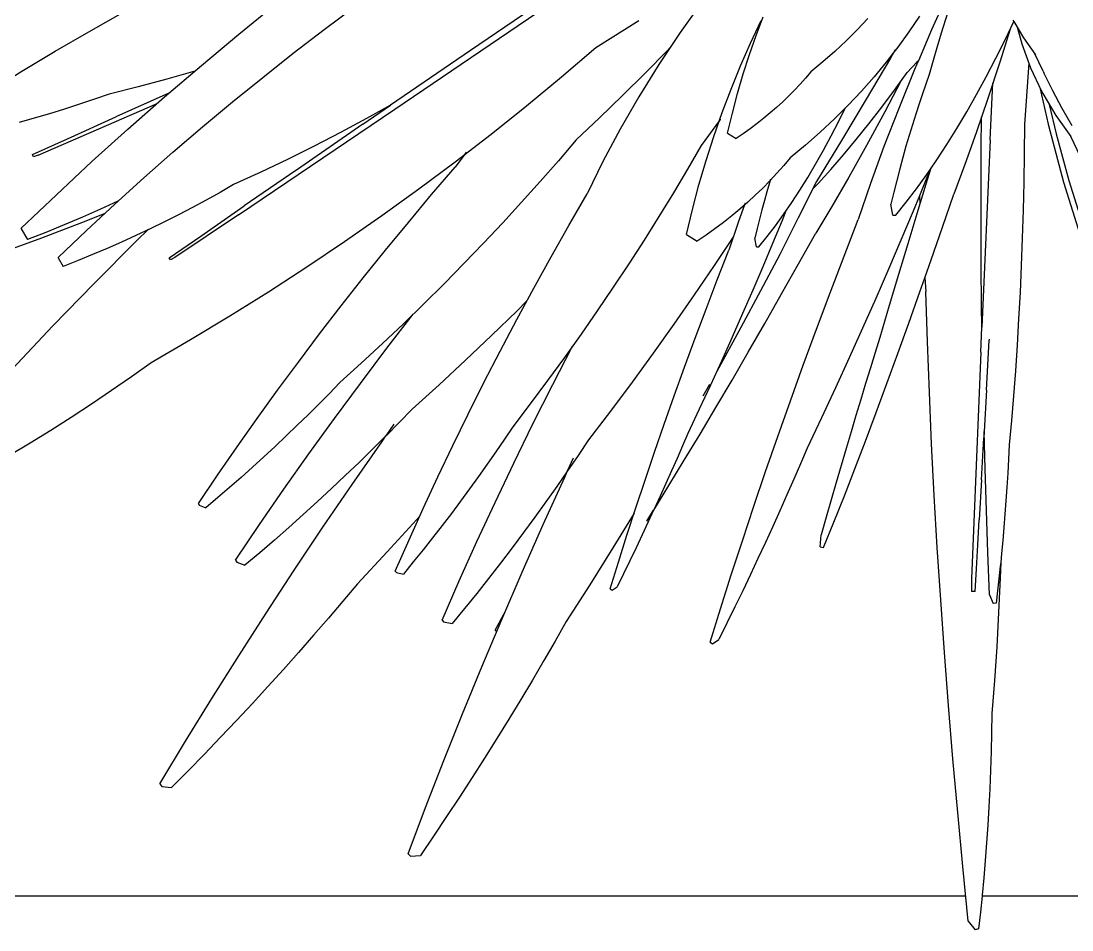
# Model space of a CAD drawing. Header units: metres. Extents: x 244.4 to 340.3, y -4.1 to 64.3.
# Drawn here: x 301.9521 to 302.3909, y 40.3732 to 40.7529 of the extents above; entities that cross this region are included whole.
import ezdxf

# ---------------------------------------------------------------- set-up
doc = ezdxf.new("R2010")
doc.units = ezdxf.units.M
doc.layers.add('Edges', color=7, linetype='Continuous')

msp = doc.modelspace()

# ---------------------------------------------------------------- linework, layer by layer
at = {"layer": 'Edges'}
for p, q in [((302.1773, 40.76621), (302.13975, 40.74062)), ((302.33988, 40.76607), (302.33229, 40.74916)), ((302.04297, 40.74735), (302.05875, 40.76015)), ((302.07868, 40.74931), (302.09174, 40.75904)), ((302.10819, 40.71603), (302.17176, 40.75915)), ((302.23676, 40.76128), (302.22734, 40.74803)), ((301.98044, 40.74842), (301.99461, 40.7564)), ((302.21003, 40.75301), (302.19203, 40.74165)), ((302.25668, 40.74366), (302.26113, 40.75308)), ((302.25899, 40.74679), (302.26197, 40.75464)), ((302.30559, 40.75393), (302.30118, 40.74924)), ((302.32718, 40.75495), (302.32279, 40.7484)), ((302.33887, 40.7562), (302.3363, 40.74785)), ((302.36306, 40.74533), (302.36654, 40.75265)), ((302.36622, 40.7532), (302.36654, 40.75265)), ((302.36654, 40.75265), (302.36658, 40.75273)), ((302.36654, 40.75265), (302.37058, 40.74578)), ((301.96639, 40.74024), (301.98044, 40.74842)), ((302.06576, 40.7394), (302.07868, 40.74931)), ((302.30118, 40.74924), (302.29659, 40.74466)), ((302.32279, 40.7484), (302.31818, 40.74198)), ((302.33229, 40.74916), (302.32676, 40.73628)), ((302.36504, 40.74949), (302.36071, 40.73572)), ((302.36813, 40.7501), (302.3682, 40.74983)), ((302.3682, 40.74983), (302.36993, 40.74339)), ((302.02737, 40.73435), (302.04297, 40.74735)), ((302.22734, 40.74803), (302.21844, 40.73466)), ((302.25621, 40.73883), (302.25899, 40.74679)), ((302.29659, 40.74466), (302.29182, 40.74019)), ((302.3363, 40.74785), (302.33379, 40.73928)), ((302.3591, 40.73734), (302.36306, 40.74533)), ((302.37058, 40.74578), (302.37562, 40.73875)), ((301.95245, 40.73188), (301.96639, 40.74024)), ((302.05298, 40.72932), (302.06576, 40.7394)), ((302.13975, 40.74062), (302.1064, 40.71775)), ((302.19203, 40.74165), (302.17767, 40.72938)), ((302.22194, 40.7405), (302.21261, 40.7311)), ((302.22316, 40.74176), (302.22194, 40.7405)), ((302.25248, 40.73411), (302.25668, 40.74366)), ((302.29182, 40.74019), (302.28689, 40.73584)), ((302.31652, 40.73983), (302.31333, 40.73569)), ((302.3171, 40.74084), (302.31508, 40.73734)), ((302.31818, 40.74198), (302.31652, 40.73983)), ((302.36993, 40.74339), (302.37363, 40.73329)), ((302.3788, 40.73196), (302.37526, 40.7395)), ((302.25363, 40.73077), (302.25621, 40.73883)), ((302.28689, 40.73584), (302.28178, 40.73161)), ((302.31508, 40.73734), (302.30496, 40.72018)), ((302.31333, 40.73569), (302.30827, 40.72955)), ((302.32615, 40.73564), (302.32212, 40.73137)), ((302.32676, 40.73628), (302.32614, 40.73484)), ((302.32615, 40.73564), (302.32614, 40.73484)), ((302.32676, 40.73628), (302.32615, 40.73564)), ((302.33379, 40.73928), (302.33132, 40.73049)), ((302.3551, 40.72961), (302.3591, 40.73734)), ((302.36071, 40.73572), (302.35572, 40.72047)), ((302.37288, 40.73534), (302.37276, 40.73344)), ((301.93863, 40.72333), (301.95245, 40.73188)), ((302.01196, 40.72114), (302.02737, 40.73435)), ((302.02458, 40.73196), (302.01291, 40.72861)), ((302.21261, 40.7311), (302.20316, 40.72174)), ((302.21844, 40.73466), (302.21007, 40.72122)), ((302.24852, 40.72443), (302.25248, 40.73411)), ((302.25125, 40.72262), (302.25363, 40.73077)), ((302.28178, 40.73161), (302.27959, 40.72902)), ((302.31677, 40.72397), (302.32212, 40.73137)), ((302.32517, 40.73256), (302.31853, 40.71632)), ((302.32614, 40.73484), (302.32517, 40.73256)), ((302.37276, 40.73344), (302.37195, 40.72146)), ((302.37363, 40.73329), (302.3782, 40.72361)), ((302.3788, 40.73196), (302.37917, 40.73118)), ((302.38291, 40.72374), (302.37917, 40.73118)), ((302.01291, 40.72861), (302.00093, 40.72539)), ((302.04034, 40.71907), (302.05298, 40.72932)), ((302.17767, 40.72938), (302.16309, 40.71734)), ((302.27733, 40.72648), (302.27499, 40.72399)), ((302.27959, 40.72902), (302.27733, 40.72648)), ((302.30827, 40.72955), (302.30298, 40.72354)), ((302.31947, 40.7277), (302.31273, 40.71495)), ((302.32987, 40.7265), (302.32843, 40.72241)), ((302.33132, 40.73049), (302.32987, 40.7265)), ((302.35106, 40.72214), (302.3551, 40.72961)), ((302.35677, 40.70323), (302.35786, 40.72701)), ((301.98889, 40.72237), (301.9827, 40.72018)), ((302.00093, 40.72539), (301.98889, 40.72237)), ((302.01249, 40.72212), (301.99162, 40.71278)), ((302.01377, 40.72269), (302.01249, 40.72212)), ((302.2448, 40.71462), (302.24852, 40.72443)), ((302.24907, 40.71436), (302.25125, 40.72262)), ((302.27499, 40.72399), (302.27258, 40.72154)), ((302.30298, 40.72354), (302.29747, 40.71768)), ((302.31144, 40.71683), (302.31677, 40.72397)), ((302.32843, 40.72241), (302.32702, 40.71822)), ((302.34697, 40.71493), (302.35106, 40.72214)), ((302.37752, 40.72505), (302.3809, 40.70978)), ((302.3782, 40.72361), (302.37867, 40.72263)), ((302.37867, 40.72263), (302.38412, 40.71337)), ((302.38685, 40.71639), (302.38291, 40.72374)), ((301.95926, 40.69686), (302.00893, 40.71848)), ((301.97647, 40.71807), (301.97022, 40.71604)), ((301.9827, 40.72018), (301.97647, 40.71807)), ((301.99673, 40.70773), (302.01196, 40.72114)), ((302.02784, 40.70866), (302.04034, 40.71907)), ((302.09476, 40.70973), (302.1064, 40.71775)), ((302.1064, 40.71775), (302.09638, 40.71213)), ((302.20316, 40.72174), (302.19359, 40.71245)), ((302.21007, 40.72122), (302.20227, 40.70771)), ((302.27009, 40.71914), (302.26753, 40.71679)), ((302.27258, 40.72154), (302.27009, 40.71914)), ((302.29747, 40.71768), (302.29174, 40.71196)), ((302.30496, 40.72018), (302.29465, 40.70301)), ((302.32702, 40.71822), (302.32563, 40.71394)), ((302.35572, 40.72047), (302.35085, 40.70618)), ((302.37195, 40.72146), (302.37108, 40.70966)), ((302.38135, 40.71826), (302.38142, 40.71796)), ((302.38142, 40.71796), (302.38421, 40.70575)), ((301.96393, 40.7141), (301.95762, 40.71223)), ((301.97022, 40.71604), (301.96393, 40.7141)), ((302.04287, 40.67196), (302.10819, 40.71603)), ((302.16309, 40.71734), (302.14831, 40.70553)), ((302.24134, 40.70469), (302.2448, 40.71462)), ((302.24709, 40.70602), (302.24907, 40.71436)), ((302.2649, 40.7145), (302.26219, 40.71225)), ((302.26753, 40.71679), (302.2649, 40.7145)), ((302.29356, 40.71105), (302.29624, 40.71645)), ((302.31273, 40.71495), (302.30507, 40.70084)), ((302.30611, 40.70995), (302.31144, 40.71683)), ((302.31853, 40.71632), (302.31239, 40.70045)), ((302.32563, 40.71394), (302.32425, 40.70956)), ((302.34285, 40.70797), (302.34697, 40.71493)), ((302.38412, 40.71337), (302.3904, 40.70459)), ((302.39099, 40.70914), (302.38685, 40.71639)), ((301.95762, 40.71223), (301.95129, 40.71046)), ((301.97149, 40.7037), (301.99162, 40.71278)), ((302.09476, 40.70973), (302.06892, 40.69188)), ((302.09638, 40.71213), (302.08547, 40.70625)), ((302.19359, 40.71245), (302.1839, 40.7032)), ((302.24364, 40.71128), (302.23612, 40.70091)), ((302.24398, 40.71175), (302.24364, 40.71128)), ((302.24403, 40.71182), (302.24398, 40.71175)), ((302.25942, 40.71005), (302.25657, 40.7079)), ((302.26219, 40.71225), (302.25942, 40.71005)), ((302.29174, 40.71196), (302.28579, 40.70639)), ((302.29036, 40.70486), (302.29356, 40.71105)), ((302.30078, 40.70333), (302.30611, 40.70995)), ((302.32425, 40.70956), (302.3229, 40.70509)), ((302.35301, 40.69976), (302.35314, 40.7129)), ((302.37108, 40.70966), (302.37095, 40.69754)), ((302.3809, 40.70978), (302.38736, 40.68561)), ((301.98169, 40.69412), (301.99673, 40.70773)), ((302.0155, 40.69808), (302.02784, 40.70866)), ((302.08547, 40.70625), (302.07447, 40.70055)), ((302.14831, 40.70553), (302.13331, 40.69395)), ((302.20227, 40.70771), (302.19504, 40.69417)), ((302.23812, 40.69463), (302.24134, 40.70469)), ((302.24709, 40.70602), (302.25066, 40.70376)), ((302.25365, 40.7058), (302.25066, 40.70376)), ((302.25657, 40.7079), (302.25365, 40.7058)), ((302.28579, 40.70639), (302.27963, 40.70096)), ((302.28712, 40.69888), (302.29036, 40.70486)), ((302.3229, 40.70509), (302.32157, 40.70053)), ((302.33869, 40.70128), (302.34285, 40.70797)), ((302.35085, 40.70618), (302.3461, 40.69288)), ((302.38421, 40.70575), (302.38951, 40.68624)), ((302.3904, 40.70459), (302.38996, 40.70553)), ((302.39438, 40.69611), (302.3904, 40.70459)), ((301.95689, 40.69707), (301.97149, 40.7037)), ((302.07447, 40.70055), (302.06336, 40.69504)), ((302.1839, 40.7032), (302.17644, 40.69448)), ((302.23612, 40.70091), (302.23036, 40.69099)), ((302.27963, 40.70096), (302.27326, 40.69568)), ((302.29465, 40.70301), (302.28417, 40.68585)), ((302.29546, 40.69697), (302.30078, 40.70333)), ((302.30507, 40.70084), (302.2977, 40.68767)), ((302.31239, 40.70045), (302.30677, 40.685)), ((302.32157, 40.70053), (302.32026, 40.69587)), ((302.33449, 40.69485), (302.33869, 40.70128)), ((302.35677, 40.70323), (302.35329, 40.62497)), ((301.95728, 40.69615), (301.95689, 40.69707)), ((301.95926, 40.69686), (301.95728, 40.69615)), ((302.0033, 40.68734), (302.0155, 40.69808)), ((302.13691, 40.69673), (302.1333, 40.69186)), ((302.13789, 40.69805), (302.13691, 40.69673)), ((302.27326, 40.69568), (302.27052, 40.69245)), ((302.28385, 40.6931), (302.28712, 40.69888)), ((302.29015, 40.69088), (302.29546, 40.69697)), ((302.32026, 40.69587), (302.31896, 40.69112)), ((302.35293, 40.68358), (302.35301, 40.69976)), ((302.37095, 40.69754), (302.37075, 40.68559)), ((301.96684, 40.68031), (301.98169, 40.69412)), ((302.06336, 40.69504), (302.05215, 40.68971)), ((302.06892, 40.69188), (302.06411, 40.68858)), ((302.13331, 40.69395), (302.11811, 40.68261)), ((302.12347, 40.68034), (302.1333, 40.69186)), ((302.17644, 40.69448), (302.16884, 40.6858)), ((302.19504, 40.69417), (302.1884, 40.68062)), ((302.23514, 40.68445), (302.23812, 40.69463)), ((302.27052, 40.69245), (302.2677, 40.68927)), ((302.28055, 40.68753), (302.28385, 40.6931)), ((302.31896, 40.69112), (302.31769, 40.68629)), ((302.33186, 40.69102), (302.33449, 40.69485)), ((302.3461, 40.69288), (302.34149, 40.6806)), ((301.99125, 40.67643), (302.0033, 40.68734)), ((302.05215, 40.68971), (302.04085, 40.68456)), ((302.06411, 40.68858), (302.04527, 40.67562)), ((302.23036, 40.69099), (302.22445, 40.68108)), ((302.26506, 40.68684), (302.26457, 40.68522)), ((302.2677, 40.68927), (302.26488, 40.68627)), ((302.27721, 40.68217), (302.28055, 40.68753)), ((302.28485, 40.68505), (302.29015, 40.69088)), ((302.2977, 40.68767), (302.29063, 40.67544)), ((302.32598, 40.68279), (302.33026, 40.68869)), ((302.3315, 40.6905), (302.32945, 40.68543)), ((302.33186, 40.69102), (302.32989, 40.68468)), ((302.33026, 40.68869), (302.3315, 40.6905)), ((302.3315, 40.6905), (302.33186, 40.69102)), ((302.04085, 40.68456), (302.03516, 40.68129)), ((302.11811, 40.68261), (302.10271, 40.6715)), ((302.16884, 40.6858), (302.1611, 40.67716)), ((302.23242, 40.67414), (302.23514, 40.68445)), ((302.26176, 40.6831), (302.25866, 40.68011)), ((302.26478, 40.68616), (302.26176, 40.6831)), ((302.26457, 40.68522), (302.2635, 40.68156)), ((302.26488, 40.68627), (302.26478, 40.68616)), ((302.28417, 40.68585), (302.27662, 40.67064)), ((302.28259, 40.68267), (302.28485, 40.68505)), ((302.30677, 40.685), (302.30167, 40.67)), ((302.31769, 40.68629), (302.31644, 40.68136)), ((302.32167, 40.67716), (302.32598, 40.68279)), ((302.32989, 40.68468), (302.3261, 40.67236)), ((302.32945, 40.68543), (302.32718, 40.67991)), ((302.35293, 40.66723), (302.35293, 40.68358)), ((302.37075, 40.68559), (302.37047, 40.67381)), ((302.38736, 40.68561), (302.39492, 40.66161)), ((302.38951, 40.68624), (302.39565, 40.66679)), ((301.95218, 40.66631), (301.96684, 40.68031)), ((302.02942, 40.67809), (302.02363, 40.67497)), ((302.03516, 40.68129), (302.02942, 40.67809)), ((302.1138, 40.66877), (302.12347, 40.68034)), ((302.18081, 40.66751), (302.1884, 40.68062)), ((302.22445, 40.68108), (302.21839, 40.67119)), ((302.25866, 40.68011), (302.25547, 40.67718)), ((302.2635, 40.68156), (302.26245, 40.67784)), ((302.27385, 40.67702), (302.27721, 40.68217)), ((302.31644, 40.68136), (302.31522, 40.67634)), ((302.32718, 40.67991), (302.32451, 40.67345)), ((302.32718, 40.67991), (302.32736, 40.67648)), ((302.33676, 40.6667), (302.34149, 40.6806)), ((301.98521, 40.67424), (301.97768, 40.67092)), ((301.97936, 40.66537), (301.99125, 40.67643)), ((301.9925, 40.67756), (301.98521, 40.67424)), ((302.02363, 40.67497), (302.0178, 40.67192)), ((302.02711, 40.66305), (302.04527, 40.67562)), ((302.1611, 40.67716), (302.15321, 40.66857)), ((302.22994, 40.66372), (302.23242, 40.67414)), ((302.25218, 40.67431), (302.2488, 40.6715)), ((302.25416, 40.67603), (302.25164, 40.66913)), ((302.25547, 40.67718), (302.25218, 40.67431)), ((302.25441, 40.67673), (302.25416, 40.67603)), ((302.26141, 40.67403), (302.26039, 40.67016)), ((302.26245, 40.67784), (302.26141, 40.67403)), ((302.27046, 40.67208), (302.27385, 40.67702)), ((302.29063, 40.67544), (302.28387, 40.6642)), ((302.31612, 40.6717), (302.31522, 40.67634)), ((302.31733, 40.67179), (302.32167, 40.67716)), ((302.37047, 40.67381), (302.37012, 40.66219)), ((301.97768, 40.67092), (301.9701, 40.6677)), ((301.9868, 40.67229), (301.97734, 40.66854)), ((302.0178, 40.67192), (302.01193, 40.66895)), ((302.04287, 40.67196), (302.01632, 40.65412)), ((302.10271, 40.6715), (302.08712, 40.66064)), ((302.21839, 40.67119), (302.21219, 40.66131)), ((302.2488, 40.6715), (302.24534, 40.66876)), ((302.26039, 40.67016), (302.25939, 40.66621)), ((302.26981, 40.66947), (302.26586, 40.65987)), ((302.26703, 40.66736), (302.27046, 40.67208)), ((302.27662, 40.67064), (302.26885, 40.6554)), ((302.27145, 40.67353), (302.26981, 40.66947)), ((302.2957, 40.6546), (302.30167, 40.67)), ((302.31612, 40.6717), (302.31733, 40.67179)), ((302.32451, 40.67345), (302.31945, 40.66137)), ((302.3261, 40.67236), (302.32229, 40.6598)), ((301.95218, 40.66631), (301.95208, 40.66602)), ((301.95208, 40.66602), (301.95482, 40.66156)), ((301.97734, 40.66854), (301.9595, 40.66178)), ((301.9701, 40.6677), (301.96248, 40.66458)), ((301.96762, 40.65415), (301.97936, 40.66537)), ((302.00602, 40.66606), (302.00006, 40.66324)), ((302.00012, 40.66087), (302.00526, 40.66589)), ((302.01193, 40.66895), (302.00602, 40.66606)), ((302.10429, 40.65717), (302.1138, 40.66877)), ((302.15321, 40.66857), (302.14518, 40.66003)), ((302.17339, 40.65439), (302.18081, 40.66751)), ((302.24178, 40.66608), (302.23814, 40.66346)), ((302.24534, 40.66876), (302.24178, 40.66608)), ((302.25164, 40.66913), (302.24756, 40.65711)), ((302.25939, 40.66621), (302.25841, 40.66219)), ((302.26358, 40.66284), (302.26703, 40.66736)), ((302.33206, 40.65309), (302.33676, 40.6667)), ((302.35301, 40.65072), (302.35293, 40.66723)), ((301.9595, 40.66178), (301.94154, 40.6553)), ((301.96248, 40.66458), (301.95482, 40.66156)), ((301.9826, 40.64329), (302.00012, 40.66087)), ((301.99407, 40.6605), (301.98804, 40.65785)), ((302.00006, 40.66324), (301.99407, 40.6605)), ((302.01395, 40.65391), (302.02711, 40.66305)), ((302.08712, 40.66064), (302.07134, 40.65002)), ((302.21219, 40.66131), (302.20583, 40.65146)), ((302.22994, 40.66372), (302.23441, 40.6609)), ((302.23814, 40.66346), (302.23441, 40.6609)), ((302.24951, 40.66284), (302.24146, 40.65068)), ((302.25913, 40.65848), (302.25841, 40.66219)), ((302.2601, 40.65855), (302.26358, 40.66284)), ((302.27671, 40.65139), (302.28387, 40.6642)), ((302.31945, 40.66137), (302.31425, 40.6492)), ((302.37012, 40.66219), (302.3697, 40.65075)), ((301.98804, 40.65785), (301.98197, 40.65527)), ((302.09493, 40.64553), (302.10429, 40.65717)), ((302.14518, 40.66003), (302.13701, 40.65154)), ((302.24278, 40.64477), (302.24756, 40.65711)), ((302.25913, 40.65848), (302.2601, 40.65855)), ((302.26586, 40.65987), (302.2618, 40.6502)), ((302.32229, 40.6598), (302.31845, 40.647)), ((301.96762, 40.65415), (301.96753, 40.65392)), ((301.96753, 40.65392), (301.96973, 40.65035)), ((301.97587, 40.65277), (301.96973, 40.65035)), ((301.98197, 40.65527), (301.97587, 40.65277)), ((302.0145, 40.65307), (302.01395, 40.65391)), ((302.01632, 40.65412), (302.0145, 40.65307)), ((302.16612, 40.64127), (302.17339, 40.65439)), ((302.26885, 40.6554), (302.26086, 40.64013)), ((302.28988, 40.63931), (302.2957, 40.6546)), ((302.32942, 40.64554), (302.33206, 40.65309)), ((302.07134, 40.65002), (302.05537, 40.63965)), ((302.13701, 40.65154), (302.12871, 40.64311)), ((302.20583, 40.65146), (302.19933, 40.64164)), ((302.24146, 40.65068), (302.23316, 40.63845)), ((302.2618, 40.6502), (302.25763, 40.64045)), ((302.26963, 40.63884), (302.27671, 40.65139)), ((302.31425, 40.6492), (302.30892, 40.63694)), ((302.35317, 40.63405), (302.35301, 40.65072)), ((302.3697, 40.65075), (302.3692, 40.63949)), ((301.96534, 40.6255), (301.9826, 40.64329)), ((302.08575, 40.63386), (302.09493, 40.64553)), ((302.12871, 40.64311), (302.12027, 40.63473)), ((302.23811, 40.63253), (302.24278, 40.64477)), ((302.31845, 40.647), (302.3146, 40.63397)), ((302.3274, 40.63976), (302.32942, 40.64554)), ((302.32942, 40.64554), (302.32985, 40.63993)), ((302.05537, 40.63965), (302.03921, 40.62953)), ((302.15903, 40.62813), (302.16612, 40.64127)), ((302.19933, 40.64164), (302.19268, 40.63184)), ((302.26086, 40.64013), (302.25267, 40.62483)), ((302.25763, 40.64045), (302.25336, 40.63063)), ((302.26264, 40.62657), (302.26963, 40.63884)), ((302.2842, 40.62414), (302.28988, 40.63931)), ((302.32278, 40.62671), (302.3274, 40.63976)), ((302.33051, 40.61887), (302.32985, 40.63993)), ((302.3692, 40.63949), (302.36862, 40.62841)), ((302.12027, 40.63473), (302.1117, 40.62641)), ((302.16318, 40.63582), (302.15918, 40.63184)), ((302.23316, 40.63845), (302.22469, 40.62626)), ((302.30892, 40.63694), (302.30346, 40.62459)), ((302.07672, 40.62215), (302.08575, 40.63386)), ((302.10481, 40.61614), (302.11581, 40.6304)), ((302.15918, 40.63184), (302.14848, 40.62145)), ((302.19268, 40.63184), (302.18589, 40.62208)), ((302.23356, 40.62038), (302.23811, 40.63253)), ((302.25336, 40.63063), (302.24899, 40.62074)), ((302.3146, 40.63397), (302.31072, 40.6207)), ((302.35329, 40.62497), (302.35317, 40.63405)), ((301.94833, 40.6075), (301.96534, 40.6255)), ((302.03921, 40.62953), (302.02289, 40.61966)), ((302.1117, 40.62641), (302.10299, 40.61815)), ((302.1521, 40.61499), (302.15903, 40.62813)), ((302.22469, 40.62626), (302.21604, 40.61411)), ((302.25574, 40.61457), (302.26264, 40.62657)), ((302.31819, 40.61395), (302.32278, 40.62671)), ((302.36862, 40.62841), (302.36797, 40.61751)), ((302.06786, 40.61041), (302.07672, 40.62215)), ((302.14848, 40.62145), (302.13761, 40.61114)), ((302.18589, 40.62208), (302.17896, 40.61234)), ((302.25267, 40.62483), (302.24426, 40.60951)), ((302.27867, 40.60909), (302.2842, 40.62414)), ((302.30346, 40.62459), (302.29788, 40.61217)), ((302.35284, 40.61451), (302.35329, 40.62497)), ((302.02289, 40.61966), (302.00639, 40.61005)), ((302.10299, 40.61815), (302.09416, 40.60995)), ((302.17405, 40.601), (302.18229, 40.61702)), ((302.22913, 40.60832), (302.23356, 40.62038)), ((302.24899, 40.62074), (302.24452, 40.61079)), ((302.31072, 40.6207), (302.30873, 40.61438)), ((302.33133, 40.59765), (302.33051, 40.61887)), ((302.35514, 40.59861), (302.35628, 40.6195)), ((302.35631, 40.61993), (302.35628, 40.6195)), ((302.36797, 40.61751), (302.36724, 40.60679)), ((302.09376, 40.60148), (302.10481, 40.61614)), ((302.14533, 40.60184), (302.1521, 40.61499)), ((302.17896, 40.61234), (302.1719, 40.60265)), ((302.21604, 40.61411), (302.20721, 40.60201)), ((302.24893, 40.60285), (302.25574, 40.61457)), ((302.29788, 40.61217), (302.29217, 40.59966)), ((302.30873, 40.61438), (302.30674, 40.60795)), ((302.31364, 40.60149), (302.31819, 40.61395)), ((302.35284, 40.61451), (302.3489, 40.51984)), ((302.00639, 40.61005), (301.99818, 40.60421)), ((302.05917, 40.59864), (302.06786, 40.61041)), ((302.09416, 40.60995), (302.08521, 40.60181)), ((302.13761, 40.61114), (302.12659, 40.6009)), ((302.22482, 40.59636), (302.22913, 40.60832)), ((302.24452, 40.61079), (302.23995, 40.60077)), ((302.24426, 40.60951), (302.24255, 40.60648)), ((302.27329, 40.59416), (302.27867, 40.60909)), ((302.30674, 40.60795), (302.30473, 40.60141)), ((301.99818, 40.60421), (301.98988, 40.59846)), ((302.36724, 40.60679), (302.36644, 40.59627)), ((302.08521, 40.60181), (302.08085, 40.59732)), ((302.0829, 40.58679), (302.09376, 40.60148)), ((302.12659, 40.6009), (302.11541, 40.59075)), ((302.13874, 40.5887), (302.14533, 40.60184)), ((302.1719, 40.60265), (302.16469, 40.59299)), ((302.16582, 40.58459), (302.17405, 40.601)), ((302.20721, 40.60201), (302.19822, 40.58995)), ((302.23995, 40.60077), (302.23527, 40.59069)), ((302.23951, 40.60106), (302.23678, 40.5962)), ((302.2422, 40.59141), (302.24893, 40.60285)), ((302.29217, 40.59966), (302.28633, 40.58707)), ((302.30473, 40.60141), (302.30271, 40.59478)), ((302.30913, 40.58931), (302.31364, 40.60149)), ((301.98988, 40.59846), (301.98151, 40.59282)), ((302.05065, 40.58685), (302.05917, 40.59864)), ((302.08085, 40.59732), (302.07643, 40.59285)), ((302.22063, 40.58451), (302.22482, 40.59636)), ((302.30271, 40.59478), (302.30068, 40.58804)), ((302.33229, 40.57625), (302.33133, 40.59765)), ((302.35514, 40.59861), (302.35416, 40.58144)), ((302.36644, 40.59627), (302.36557, 40.58593)), ((301.98151, 40.59282), (301.97306, 40.58729)), ((302.07643, 40.59285), (302.07195, 40.5884)), ((302.11541, 40.59075), (302.10997, 40.58514)), ((302.16469, 40.59299), (302.15735, 40.58338)), ((302.23527, 40.59069), (302.2305, 40.58055)), ((302.23557, 40.58025), (302.2422, 40.59141)), ((302.26805, 40.57936), (302.27329, 40.59416)), ((301.97306, 40.58729), (301.96453, 40.58185)), ((302.0423, 40.57503), (302.05065, 40.58685)), ((302.07195, 40.5884), (302.06742, 40.58398)), ((302.07227, 40.57207), (302.0829, 40.58679)), ((302.13232, 40.57556), (302.13874, 40.5887)), ((302.19822, 40.58995), (302.18906, 40.57795)), ((302.28633, 40.58707), (302.28038, 40.57442)), ((302.30068, 40.58804), (302.29864, 40.58121)), ((302.30466, 40.57743), (302.30913, 40.58931)), ((302.36557, 40.58593), (302.36462, 40.5758)), ((301.96453, 40.58185), (301.95593, 40.57653)), ((302.06742, 40.58398), (302.06283, 40.57958)), ((302.10997, 40.58514), (302.10447, 40.57958)), ((302.10447, 40.57958), (302.10788, 40.5844)), ((302.15735, 40.58338), (302.15388, 40.57817)), ((302.1578, 40.56818), (302.16582, 40.58459)), ((302.21656, 40.57276), (302.22063, 40.58451)), ((302.35416, 40.58144), (302.35401, 40.57881)), ((302.35459, 40.56583), (302.35416, 40.58144)), ((302.06283, 40.57958), (302.05819, 40.5752)), ((302.09035, 40.5593), (302.10281, 40.57724)), ((302.10445, 40.57956), (302.09886, 40.574)), ((302.10281, 40.57724), (302.10445, 40.57956)), ((302.10447, 40.57958), (302.10445, 40.57956)), ((302.15388, 40.57817), (302.15034, 40.57297)), ((302.18906, 40.57795), (302.18471, 40.57144)), ((302.2305, 40.58055), (302.22827, 40.57536)), ((302.22902, 40.56938), (302.23557, 40.58025)), ((302.26297, 40.56469), (302.26805, 40.57936)), ((302.29864, 40.58121), (302.29659, 40.57427)), ((302.30023, 40.56585), (302.30466, 40.57743)), ((302.35309, 40.56117), (302.35401, 40.57881)), ((301.95593, 40.57653), (301.94725, 40.57131)), ((302.03412, 40.56319), (302.0423, 40.57503)), ((302.05819, 40.5752), (302.0535, 40.57086)), ((302.09886, 40.574), (302.0932, 40.56848)), ((302.12606, 40.56242), (302.13232, 40.57556)), ((302.15034, 40.57297), (302.14674, 40.56779)), ((302.21261, 40.56111), (302.21656, 40.57276)), ((302.22827, 40.57536), (302.226, 40.57014)), ((302.28038, 40.57442), (302.27759, 40.56794)), ((302.29659, 40.57427), (302.29453, 40.56724)), ((302.3334, 40.5547), (302.33229, 40.57625)), ((302.36462, 40.5758), (302.36434, 40.56985)), ((302.0535, 40.57086), (302.04875, 40.56654)), ((302.06184, 40.55731), (302.07227, 40.57207)), ((302.0932, 40.56848), (302.08747, 40.56299)), ((302.18471, 40.57144), (302.18031, 40.56499)), ((302.18031, 40.56499), (302.1828, 40.57034)), ((302.22257, 40.55878), (302.22902, 40.56938)), ((302.226, 40.57014), (302.22368, 40.5649)), ((302.36434, 40.56985), (302.36403, 40.56399)), ((302.04875, 40.56654), (302.04395, 40.56225)), ((302.14674, 40.56779), (302.14308, 40.56262)), ((302.14999, 40.55178), (302.1578, 40.56818)), ((302.18029, 40.56496), (302.1758, 40.55849)), ((302.17911, 40.56238), (302.18029, 40.56496)), ((302.18031, 40.56499), (302.18029, 40.56496)), ((302.22368, 40.5649), (302.22132, 40.55962)), ((302.25804, 40.55015), (302.26297, 40.56469)), ((302.27759, 40.56794), (302.27475, 40.56143)), ((302.29453, 40.56724), (302.29247, 40.56011)), ((302.29584, 40.55456), (302.30023, 40.56585)), ((302.35514, 40.54841), (302.35459, 40.56583)), ((302.36403, 40.56399), (302.36368, 40.5582)), ((302.02611, 40.55133), (302.03412, 40.56319)), ((302.04395, 40.56225), (302.0391, 40.55799)), ((302.08747, 40.56299), (302.08168, 40.55753)), ((302.11998, 40.54929), (302.12606, 40.56242)), ((302.14308, 40.56262), (302.13936, 40.55746)), ((302.17009, 40.54249), (302.17911, 40.56238)), ((302.20879, 40.54957), (302.21261, 40.56111)), ((302.22132, 40.55962), (302.21891, 40.55432)), ((302.27475, 40.56143), (302.27186, 40.55488)), ((302.29247, 40.56011), (302.29039, 40.55289)), ((302.35309, 40.56117), (302.35218, 40.54456)), ((302.0391, 40.55799), (302.0342, 40.55376)), ((302.05163, 40.54253), (302.06184, 40.55731)), ((302.08168, 40.55753), (302.07582, 40.5521)), ((302.07813, 40.54137), (302.09035, 40.5593)), ((302.13936, 40.55746), (302.13558, 40.55233)), ((302.1758, 40.55849), (302.17123, 40.55203)), ((302.21625, 40.54853), (302.22257, 40.55878)), ((302.36368, 40.5582), (302.36331, 40.55249)), ((302.02611, 40.55133), (302.02651, 40.55063)), ((302.0342, 40.55376), (302.02925, 40.54956)), ((302.07582, 40.5521), (302.06989, 40.54671)), ((302.13558, 40.55233), (302.13175, 40.5472)), ((302.1424, 40.53539), (302.14999, 40.55178)), ((302.17123, 40.55203), (302.16659, 40.5456)), ((302.21891, 40.55432), (302.21647, 40.54899)), ((302.27186, 40.55488), (302.26891, 40.54829)), ((302.29039, 40.55289), (302.28831, 40.54558)), ((302.29149, 40.54358), (302.29584, 40.55456)), ((302.33465, 40.53299), (302.3334, 40.5547)), ((302.36331, 40.55249), (302.3629, 40.54686)), ((302.02651, 40.55063), (302.02925, 40.54956)), ((302.06989, 40.54671), (302.0639, 40.54136)), ((302.11408, 40.53616), (302.11998, 40.54929)), ((302.13175, 40.5472), (302.12786, 40.5421)), ((302.20803, 40.54723), (302.19913, 40.53274)), ((302.20508, 40.53814), (302.20879, 40.54957)), ((302.21343, 40.54401), (302.21622, 40.54848)), ((302.21622, 40.54848), (302.21398, 40.54364)), ((302.21622, 40.54848), (302.21625, 40.54853)), ((302.21647, 40.54899), (302.21625, 40.54853)), ((302.25326, 40.53574), (302.25804, 40.55015)), ((302.26891, 40.54829), (302.26591, 40.54167)), ((302.35577, 40.53084), (302.35514, 40.54841)), ((302.3629, 40.54686), (302.36246, 40.54131)), ((302.04163, 40.52772), (302.05163, 40.54253)), ((302.11716, 40.54447), (302.10493, 40.5311)), ((302.11847, 40.54592), (302.11716, 40.54447)), ((302.12786, 40.5421), (302.12392, 40.53701)), ((302.1613, 40.52265), (302.17009, 40.54249)), ((302.16659, 40.5456), (302.16188, 40.53918)), ((302.21398, 40.54364), (302.21145, 40.53826)), ((302.28831, 40.54558), (302.28622, 40.53817)), ((302.28719, 40.5329), (302.29149, 40.54358)), ((302.35158, 40.53406), (302.35218, 40.54456)), ((302.0639, 40.54136), (302.05785, 40.53604)), ((302.06616, 40.52346), (302.07813, 40.54137)), ((302.16188, 40.53918), (302.15709, 40.53279)), ((302.2015, 40.52682), (302.20508, 40.53814)), ((302.21145, 40.53826), (302.20888, 40.53286)), ((302.26591, 40.54167), (302.26286, 40.53502)), ((302.28568, 40.53319), (302.28622, 40.53817)), ((302.36246, 40.54131), (302.36199, 40.53584)), ((302.05785, 40.53604), (302.05173, 40.53075)), ((302.10834, 40.52305), (302.11408, 40.53616)), ((302.12392, 40.53701), (302.11991, 40.53195)), ((302.13503, 40.51901), (302.1424, 40.53539)), ((302.24864, 40.52147), (302.25326, 40.53574)), ((302.26286, 40.53502), (302.25975, 40.52834)), ((302.28568, 40.53319), (302.28719, 40.5329)), ((302.35098, 40.52404), (302.35158, 40.53406)), ((302.36199, 40.53584), (302.36149, 40.53045)), ((302.05173, 40.53075), (302.04556, 40.52551)), ((302.10493, 40.5311), (302.0925, 40.51777)), ((302.11991, 40.53195), (302.11586, 40.5269)), ((302.15709, 40.53279), (302.15224, 40.52641)), ((302.19913, 40.53274), (302.18951, 40.51738)), ((302.20888, 40.53286), (302.20627, 40.52744)), ((302.33606, 40.51113), (302.33465, 40.53299)), ((302.35648, 40.51313), (302.35577, 40.53084)), ((302.36149, 40.53045), (302.36112, 40.52669)), ((302.04163, 40.52772), (302.04213, 40.52685)), ((302.04213, 40.52685), (302.04556, 40.52551)), ((302.11586, 40.5269), (302.11175, 40.52187)), ((302.15224, 40.52641), (302.14731, 40.52006)), ((302.19804, 40.51561), (302.2015, 40.52682)), ((302.20627, 40.52744), (302.20362, 40.52199)), ((302.25975, 40.52834), (302.25659, 40.52162)), ((302.36096, 40.52514), (302.3604, 40.51992)), ((302.36112, 40.52669), (302.3609, 40.52027)), ((302.36112, 40.52669), (302.36096, 40.52514)), ((302.05444, 40.50556), (302.06616, 40.52346)), ((302.10834, 40.52305), (302.10885, 40.52244)), ((302.10885, 40.52244), (302.11175, 40.52187)), ((302.14731, 40.52006), (302.14232, 40.51374)), ((302.15276, 40.50287), (302.1613, 40.52265)), ((302.20362, 40.52199), (302.20094, 40.51653)), ((302.24417, 40.50734), (302.24864, 40.52147)), ((302.25659, 40.52162), (302.25339, 40.51488)), ((302.35039, 40.5145), (302.35098, 40.52404)), ((302.3609, 40.52027), (302.36026, 40.50579)), ((302.0925, 40.51777), (302.08649, 40.51059)), ((302.12787, 40.50264), (302.13503, 40.51901)), ((302.18951, 40.51738), (302.1797, 40.50203)), ((302.19804, 40.51561), (302.19884, 40.51508)), ((302.19884, 40.51508), (302.20094, 40.51653)), ((302.3489, 40.51984), (302.34886, 40.51454)), ((302.3604, 40.51992), (302.35981, 40.51479)), ((302.14232, 40.51374), (302.13725, 40.50744)), ((302.25339, 40.51488), (302.25013, 40.50811)), ((302.35039, 40.5145), (302.34886, 40.51454)), ((302.35648, 40.51313), (302.35799, 40.50952)), ((302.35981, 40.51479), (302.35918, 40.50974)), ((302.08649, 40.51059), (302.0804, 40.50343)), ((302.13725, 40.50744), (302.13212, 40.50117)), ((302.23985, 40.49335), (302.24417, 40.50734)), ((302.25013, 40.50811), (302.24682, 40.50131)), ((302.33761, 40.48911), (302.33606, 40.51113)), ((302.35918, 40.50974), (302.35799, 40.50952)), ((302.04296, 40.48769), (302.05444, 40.50556)), ((302.0804, 40.50343), (302.07422, 40.49627)), ((302.12787, 40.50264), (302.12851, 40.50187)), ((302.14446, 40.48315), (302.15276, 40.50287)), ((302.1501, 40.49838), (302.15429, 40.5064)), ((302.36026, 40.50579), (302.35947, 40.4915)), ((302.12851, 40.50187), (302.13212, 40.50117)), ((302.1501, 40.49838), (302.15065, 40.49785)), ((302.1797, 40.50203), (302.17508, 40.49388)), ((302.24682, 40.50131), (302.24347, 40.49449)), ((302.07422, 40.49627), (302.06795, 40.48913)), ((302.17508, 40.49388), (302.17038, 40.48574)), ((302.24085, 40.49269), (302.24347, 40.49449)), ((302.23985, 40.49335), (302.24085, 40.49269)), ((302.35947, 40.4915), (302.35855, 40.47741)), ((302.03174, 40.46984), (302.04296, 40.48769)), ((302.06795, 40.48913), (302.06161, 40.48201)), ((302.17038, 40.48574), (302.16559, 40.47759)), ((302.33932, 40.46695), (302.33761, 40.48911)), ((302.06161, 40.48201), (302.05518, 40.4749)), ((302.1364, 40.4635), (302.14446, 40.48315)), ((302.16559, 40.47759), (302.16072, 40.46943)), ((302.35855, 40.47741), (302.35748, 40.46353)), ((302.05518, 40.4749), (302.04867, 40.46781)), ((302.02077, 40.45201), (302.03174, 40.46984)), ((302.04867, 40.46781), (302.04208, 40.46073)), ((302.16072, 40.46943), (302.15577, 40.46128)), ((302.12859, 40.44391), (302.1364, 40.4635)), ((302.34117, 40.44465), (302.33932, 40.46695)), ((302.35748, 40.46353), (302.35734, 40.45557)), ((302.04208, 40.46073), (302.03542, 40.45368)), ((302.15577, 40.46128), (302.15073, 40.45312)), ((302.35734, 40.45557), (302.35714, 40.4477)), ((302.01006, 40.43422), (302.02077, 40.45201)), ((302.03542, 40.45368), (302.02867, 40.44664)), ((302.15073, 40.45312), (302.14561, 40.44497)), ((302.02867, 40.44664), (302.02186, 40.43963)), ((302.35714, 40.4477), (302.35687, 40.4399)), ((302.12102, 40.4244), (302.12859, 40.44391)), ((302.14561, 40.44497), (302.1404, 40.43683)), ((302.34316, 40.42221), (302.34117, 40.44465)), ((302.02186, 40.43963), (302.01496, 40.43264)), ((302.1404, 40.43683), (302.13512, 40.42868)), ((302.35687, 40.4399), (302.35655, 40.43218)), ((302.01006, 40.43422), (302.01084, 40.43312)), ((302.01084, 40.43312), (302.01496, 40.43264)), ((302.13512, 40.42868), (302.12976, 40.42055)), ((302.35655, 40.43218), (302.35617, 40.42455)), ((302.11369, 40.40497), (302.12102, 40.4244)), ((302.35617, 40.42455), (302.35573, 40.41701)), ((302.12976, 40.42055), (302.12432, 40.41242)), ((302.34531, 40.39963), (302.34316, 40.42221)), ((302.35573, 40.41701), (302.35522, 40.40955)), ((302.12432, 40.41242), (302.1188, 40.4043)), ((302.35522, 40.40955), (302.35466, 40.40217)), ((302.11369, 40.40497), (302.11466, 40.40403)), ((302.11466, 40.40403), (302.1188, 40.4043)), ((302.35466, 40.40217), (302.35404, 40.39489)), ((302.3476, 40.37692), (302.34531, 40.39963)), ((302.35404, 40.39489), (302.35337, 40.38769)), ((302.34656, 40.38724), (300.99554, 40.38724)), ((302.35332, 40.38724), (302.35263, 40.38059)), ((302.35337, 40.38769), (302.35332, 40.38724)), ((302.51943, 40.38724), (302.35332, 40.38724)), ((302.35263, 40.38059), (302.35183, 40.37358)), ((302.3476, 40.37692), (302.35045, 40.37317)), ((302.35183, 40.37358), (302.35045, 40.37317))]:
    msp.add_line(p, q, dxfattribs=at)

doc.saveas('drawing.dxf')
